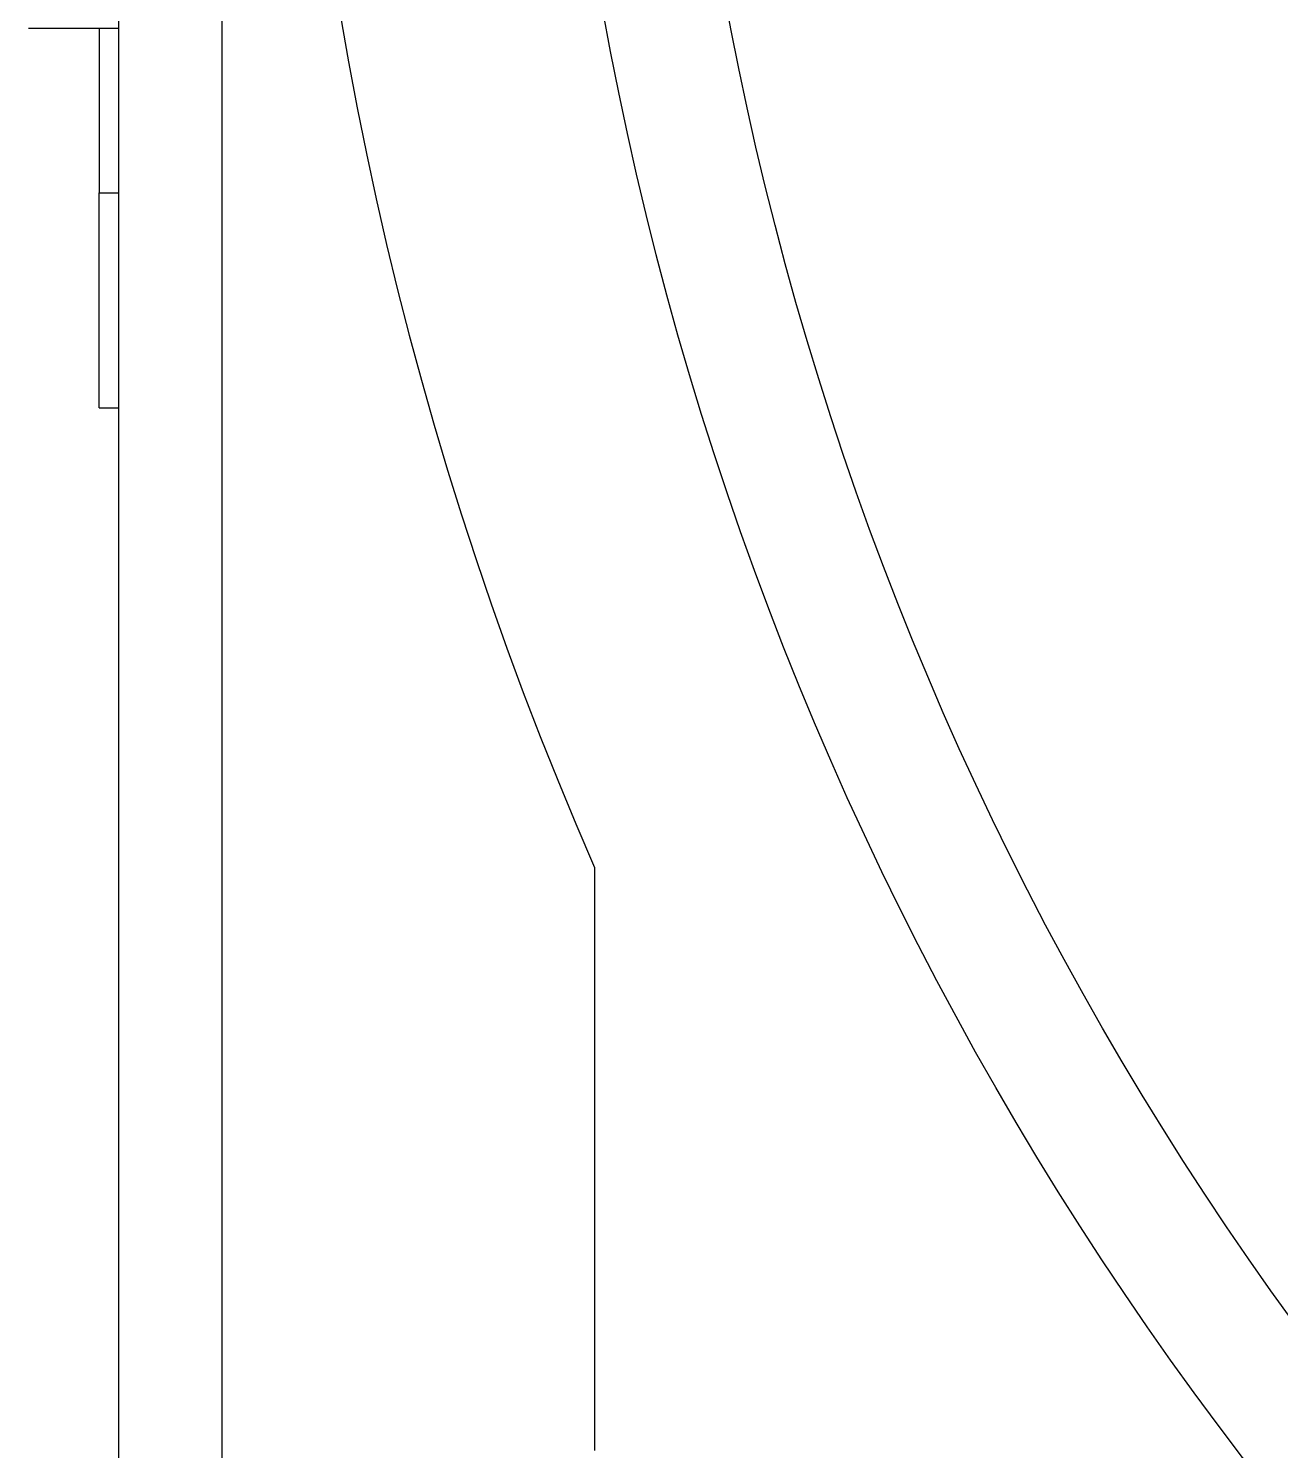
# Model space of a CAD drawing. Extents: x 16.7 to 113.1, y 4.5 to 84.5.
# Drawn here: x 50 to 51.276, y 33.831 to 35.281 of the extents above; entities that cross this region are included whole.
import ezdxf

# ---------------------------------------------------------------- set-up
doc = ezdxf.new("R2010")
doc.units = 0
doc.header["$MEASUREMENT"] = 0
doc.layers.add('OBJECT', color=7, linetype='CONTINUOUS')

msp = doc.modelspace()

# ---------------------------------------------------------------- linework, layer by layer
at = {"layer": 'OBJECT'}
for p, q in [((50.0917, 33.7065), (50.0917, 38.1065)), ((50.1966, 38.1065), (50.1966, 33.7065)), ((49.9997, 35.2815), (49.9996, 35.2815)), ((50.0917, 35.2815), (49.9997, 35.2815)), ((50.0717, 35.2815), (50.0717, 35.1139)), ((50.0717, 34.8945), (50.0717, 35.1139)), ((50.0717, 35.1139), (50.0917, 35.1139)), ((50.0717, 34.8945), (50.0917, 34.8945)), ((50.5766, 34.426), (50.5766, 33.8315))]:
    msp.add_line(p, q, dxfattribs=at)
for centre, radius in [((53.9566, 35.9065), 3.425), ((53.9597, 35.9065), 3.3032)]:
    msp.add_circle(centre, radius, dxfattribs=at)
msp.add_arc((53.9566, 35.9065), 3.69, 156.3466, 203.6534, dxfattribs=at)

doc.saveas('drawing.dxf')
